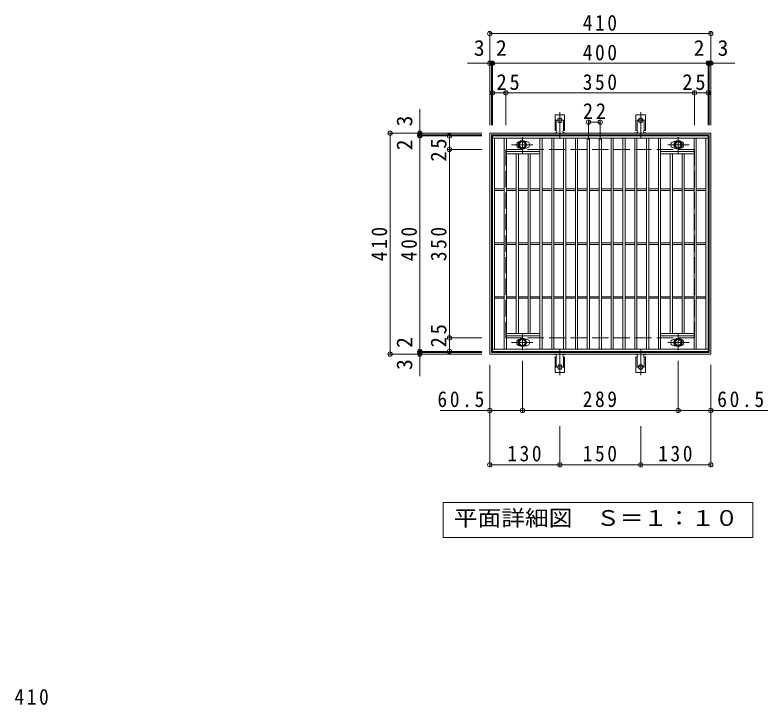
# Model space of a CAD drawing. Units: millimetres at full size, sheet at 1:10. Extents: x -1211 to 1704, y -1378 to 1294.
# Drawn here: x -1089 to 308, y 13 to 1294 of the extents above; entities that cross this region are included whole.
import ezdxf
from ezdxf.enums import TextEntityAlignment as Align

# ---------------------------------------------------------------- set-up
doc = ezdxf.new("R2010")
doc.units = ezdxf.units.MM
doc.header["$LTSCALE"] = 10
doc.header["$PDMODE"] = 32
doc.header["$PDSIZE"] = 8
for name, pattern in [('CHAIN1', [8, 5, -1, 1, -1]), ('CHAIN2', [12, 9, -1, 1, -1]), ('DASHED2', [3, 2, -1]), ('DASHED3', [4, 3, -1])]:
    doc.linetypes.add(name, pattern=pattern)
for name, color, linetype, lineweight in [('C-1', 2, 'Continuous', 9), ('C-2', 3, 'Continuous', 9), ('C-4', 7, 'Continuous', 9), ('C-5', 2, 'Continuous', 9), ('C-8', 4, 'Continuous', 9), ('C-A', 3, 'Continuous', 9), ('D-4', 7, 'Continuous', 9)]:
    doc.layers.add(name, color=color, linetype=linetype, lineweight=lineweight)
doc.styles.add('ＭＳ ゴシック', font='')
doc.styles.get('ＭＳ ゴシック').set_extended_font_data('MS Gothic')

msp = doc.modelspace()

# ---------------------------------------------------------------- linework, layer by layer
at = {"layer": 'C-1'}
for points in [[(-207.89, 664.23), (-207.89, 1074.23), (202.11, 1074.23), (202.11, 664.23)], [(-204.9, 667.23), (-204.9, 1071.23), (199.11, 1071.23), (199.11, 667.23)]]:
    msp.add_lwpolyline(points, close=True, dxfattribs=at)
at = {"layer": 'C-1', "linetype": 'DASHED3'}
msp.add_lwpolyline([(-177.89, 694.23), (-177.89, 1044.23), (172.11, 1044.23), (172.11, 694.23)], close=True, dxfattribs=at)
at = {"layer": 'C-2'}
for p, q in [((-202.89, 1065.23), (197.11, 1065.23)), ((-198.9, 673.23), (-198.9, 1065.23)), ((-180.89, 673.23), (-180.89, 1065.23)), ((-176.89, 673.23), (-176.89, 1065.23)), ((-114.89, 673.23), (-114.89, 1065.23)), ((-110.89, 673.23), (-110.89, 1065.23)), ((-92.89, 673.23), (-92.89, 1065.23)), ((-88.89, 673.23), (-88.89, 1065.23)), ((-70.89, 673.23), (-70.89, 1065.23)), ((-66.89, 673.23), (-66.89, 1065.23)), ((-48.89, 673.23), (-48.89, 1065.23)), ((-44.89, 673.23), (-44.89, 1065.23)), ((-26.89, 673.23), (-26.89, 1065.23)), ((-22.89, 673.23), (-22.89, 1065.23)), ((-4.89, 673.23), (-4.89, 1065.23)), ((-0.89, 673.23), (-0.89, 1065.23)), ((17.11, 673.23), (17.11, 1065.23)), ((21.11, 673.23), (21.11, 1065.23)), ((39.11, 673.23), (39.11, 1065.23)), ((43.11, 673.23), (43.11, 1065.23)), ((61.11, 673.23), (61.11, 1065.23)), ((65.11, 673.23), (65.11, 1065.23)), ((83.11, 673.23), (83.11, 1065.23)), ((87.11, 673.23), (87.11, 1065.23)), ((105.11, 673.23), (105.11, 1065.23)), ((109.11, 673.23), (109.11, 1065.23)), ((171.1, 673.23), (171.1, 1065.23)), ((175.11, 673.23), (175.11, 1065.23)), ((193.11, 673.23), (193.11, 1065.23)), ((-142.49, 1058.73), (-139.89, 1058.73)), ((136.7, 1058.73), (134.1, 1058.73)), ((-176.89, 1040.23), (-114.89, 1040.23)), ((-176.89, 1036.23), (-114.89, 1036.23)), ((-158.89, 702.23), (-158.89, 1036.23)), ((-154.89, 702.23), (-154.89, 1036.23)), ((-142.49, 1046.73), (-139.89, 1046.73)), ((-136.89, 702.23), (-136.89, 1036.23)), ((-132.89, 702.23), (-132.89, 1036.23)), ((171.1, 1040.23), (109.1, 1040.23)), ((171.1, 1036.23), (109.1, 1036.23)), ((127.11, 702.23), (127.11, 1036.23)), ((131.11, 702.23), (131.11, 1036.23)), ((136.7, 1046.73), (134.1, 1046.73)), ((149.11, 702.23), (149.11, 1036.23)), ((153.11, 702.23), (153.11, 1036.23)), ((-198.9, 970.73), (-180.89, 970.73)), ((-198.9, 967.73), (-180.89, 967.73)), ((-176.89, 970.73), (-158.89, 970.73)), ((-176.89, 967.73), (-158.89, 967.73)), ((-154.89, 970.73), (-136.89, 970.73)), ((-154.89, 967.73), (-136.89, 967.73)), ((-132.89, 970.73), (-114.89, 970.73)), ((-132.89, 967.73), (-114.89, 967.73)), ((-110.89, 970.73), (-92.89, 970.73)), ((-110.89, 967.73), (-92.89, 967.73)), ((-88.89, 970.73), (-70.89, 970.73)), ((-88.89, 967.73), (-70.89, 967.73)), ((-66.89, 970.73), (-48.89, 970.73)), ((-66.89, 967.73), (-48.89, 967.73)), ((-44.89, 970.73), (-26.89, 970.73)), ((-44.89, 967.73), (-26.89, 967.73)), ((-22.89, 970.73), (-4.89, 970.73)), ((-22.89, 967.73), (-4.89, 967.73)), ((-0.89, 970.73), (17.11, 970.73)), ((-0.89, 967.73), (17.11, 967.73)), ((21.11, 970.73), (39.11, 970.73)), ((21.11, 967.73), (39.11, 967.73)), ((43.11, 970.73), (61.11, 970.73)), ((43.11, 967.73), (61.11, 967.73)), ((65.11, 970.73), (83.11, 970.73)), ((65.11, 967.73), (83.11, 967.73)), ((87.11, 970.73), (105.11, 970.73)), ((87.11, 967.73), (105.11, 967.73)), ((109.11, 970.73), (127.11, 970.73)), ((109.11, 967.73), (127.11, 967.73)), ((131.11, 970.73), (149.11, 970.73)), ((131.11, 967.73), (149.11, 967.73)), ((153.11, 970.73), (171.1, 970.73)), ((153.11, 967.73), (171.1, 967.73)), ((175.11, 970.73), (193.11, 970.73)), ((175.11, 967.73), (193.11, 967.73)), ((-198.9, 870.73), (-180.89, 870.73)), ((-198.9, 867.73), (-180.89, 867.73)), ((-176.89, 870.73), (-158.89, 870.73)), ((-176.89, 867.73), (-158.89, 867.73)), ((-154.89, 870.73), (-136.89, 870.73)), ((-154.89, 867.73), (-136.89, 867.73)), ((-132.89, 870.73), (-114.89, 870.73)), ((-132.89, 867.73), (-114.89, 867.73)), ((-110.89, 870.73), (-92.89, 870.73)), ((-110.89, 867.73), (-92.89, 867.73)), ((-88.89, 870.73), (-70.89, 870.73)), ((-88.89, 867.73), (-70.89, 867.73)), ((-66.89, 870.73), (-48.89, 870.73)), ((-66.89, 867.73), (-48.89, 867.73)), ((-44.89, 870.73), (-26.89, 870.73)), ((-44.89, 867.73), (-26.89, 867.73)), ((-22.89, 870.73), (-4.89, 870.73)), ((-22.89, 867.73), (-4.89, 867.73)), ((-0.89, 870.73), (17.11, 870.73)), ((-0.89, 867.73), (17.11, 867.73)), ((21.11, 870.73), (39.11, 870.73)), ((21.11, 867.73), (39.11, 867.73)), ((43.11, 870.73), (61.11, 870.73)), ((43.11, 867.73), (61.11, 867.73)), ((65.11, 870.73), (83.11, 870.73)), ((65.11, 867.73), (83.11, 867.73)), ((87.11, 870.73), (105.11, 870.73)), ((87.11, 867.73), (105.11, 867.73)), ((109.11, 870.73), (127.11, 870.73)), ((109.11, 867.73), (127.11, 867.73)), ((131.11, 870.73), (149.11, 870.73)), ((131.11, 867.73), (149.11, 867.73)), ((153.11, 870.73), (171.1, 870.73)), ((153.11, 867.73), (171.1, 867.73)), ((175.11, 870.73), (193.11, 870.73)), ((175.11, 867.73), (193.11, 867.73)), ((-198.9, 770.73), (-180.89, 770.73)), ((-176.89, 770.73), (-158.89, 770.73)), ((-154.89, 770.73), (-136.89, 770.73)), ((-132.89, 770.73), (-114.89, 770.73)), ((-110.89, 770.73), (-92.89, 770.73)), ((-88.89, 770.73), (-70.89, 770.73)), ((-66.89, 770.73), (-48.89, 770.73)), ((-44.89, 770.73), (-26.89, 770.73)), ((-22.89, 770.73), (-4.89, 770.73)), ((-0.89, 770.73), (17.11, 770.73)), ((21.11, 770.73), (39.11, 770.73)), ((43.11, 770.73), (61.11, 770.73)), ((65.11, 770.73), (83.11, 770.73)), ((87.11, 770.73), (105.11, 770.73)), ((109.11, 770.73), (127.11, 770.73)), ((131.11, 770.73), (149.11, 770.73)), ((153.11, 770.73), (171.1, 770.73)), ((175.11, 770.73), (193.11, 770.73)), ((-198.9, 767.73), (-180.89, 767.73)), ((-176.89, 767.73), (-158.89, 767.73)), ((-154.89, 767.73), (-136.89, 767.73)), ((-132.89, 767.73), (-114.89, 767.73)), ((-110.89, 767.73), (-92.89, 767.73)), ((-88.89, 767.73), (-70.89, 767.73)), ((-66.89, 767.73), (-48.89, 767.73)), ((-44.89, 767.73), (-26.89, 767.73)), ((-22.89, 767.73), (-4.89, 767.73)), ((-0.89, 767.73), (17.11, 767.73)), ((21.11, 767.73), (39.11, 767.73)), ((43.11, 767.73), (61.11, 767.73)), ((65.11, 767.73), (83.11, 767.73)), ((87.11, 767.73), (105.11, 767.73)), ((109.11, 767.73), (127.11, 767.73)), ((131.11, 767.73), (149.11, 767.73)), ((153.11, 767.73), (171.1, 767.73)), ((175.11, 767.73), (193.11, 767.73)), ((-176.89, 702.23), (-114.89, 702.23)), ((171.1, 702.23), (109.1, 702.23)), ((-176.89, 698.23), (-114.89, 698.23)), ((-142.49, 691.73), (-139.89, 691.73)), ((171.1, 698.23), (109.1, 698.23)), ((136.7, 691.73), (134.1, 691.73)), ((197.11, 673.23), (-202.89, 673.23)), ((-142.49, 679.73), (-139.89, 679.73)), ((136.7, 679.73), (134.1, 679.73))]:
    msp.add_line(p, q, dxfattribs=at)
msp.add_lwpolyline([(-202.89, 669.23), (-202.89, 1069.23), (197.11, 1069.23), (197.11, 669.23)], close=True, dxfattribs=at)
for centre, start, end in [((-151.89, 1052.73), 94.04721, 265.95279), ((-139.89, 1052.73), 269.99995, 90), ((134.1, 1052.73), 90, 270.00005), ((146.11, 1052.73), 274.05209, 85.94791), ((-151.89, 685.73), 94.04721, 265.95279), ((-139.89, 685.73), 270, 90.00005), ((134.1, 685.73), 89.99995, 270), ((146.11, 685.73), 274.05209, 85.94791)]:
    msp.add_arc(centre, 6, start, end, dxfattribs=at)
at = {"layer": 'C-4'}
for p, q in [((-207.89, 1089.23), (-207.89, 1262.23)), ((-207.89, 1259.23), (202.11, 1259.23)), ((202.11, 1089.23), (202.11, 1262.23)), ((-249.21, 1204.23), (246.86, 1204.23)), ((-204.89, 1089.23), (-204.89, 1207.23)), ((-202.9, 1089.23), (-202.9, 1207.23)), ((197.11, 1089.23), (197.11, 1207.23)), ((199.11, 1089.23), (199.11, 1207.23)), ((-202.9, 1149.23), (197.1, 1149.23)), ((-177.9, 1089.23), (-177.9, 1152.23)), ((172.11, 1089.23), (172.11, 1152.23)), ((-337.89, 622.91), (-337.89, 1118.98)), ((-24.89, 1097.86), (-24.89, 1061.85)), ((-24.89, 1094.86), (-2.89, 1094.86)), ((-2.89, 1097.86), (-2.89, 1061.85)), ((-222.89, 1074.23), (-395.89, 1074.23)), ((-392.89, 664.23), (-392.89, 1074.23)), ((-222.89, 1071.23), (-340.89, 1071.23)), ((-222.89, 1069.23), (-340.89, 1069.23)), ((-282.89, 669.23), (-282.89, 1069.23)), ((-222.89, 1044.23), (-285.89, 1044.23)), ((-222.89, 694.23), (-285.89, 694.23)), ((-222.89, 664.23), (-395.89, 664.23)), ((-222.89, 669.23), (-340.89, 669.23)), ((-222.89, 667.23), (-340.89, 667.23)), ((-207.89, 455.54), (-207.89, 644.23)), ((-147.39, 556.45), (-147.39, 651.35)), ((141.61, 556.45), (141.61, 651.35)), ((202.11, 455.54), (202.11, 644.23)), ((-207.89, 559.45), (-299.81, 559.45)), ((-207.89, 559.45), (-147.39, 559.45)), ((-147.39, 559.45), (141.61, 559.45)), ((141.61, 559.45), (202.11, 559.45)), ((202.11, 559.45), (308.26, 559.45)), ((-77.89, 455.54), (-77.89, 530.47)), ((72.11, 455.54), (72.11, 530.47)), ((-207.89, 458.54), (-77.89, 458.54)), ((-77.89, 458.54), (72.11, 458.54)), ((72.11, 458.54), (202.11, 458.54))]:
    msp.add_line(p, q, dxfattribs=at)
for p in [(-207.89, 1259.23), (202.11, 1259.23), (-207.89, 1204.23), (-204.89, 1204.23), (-202.9, 1204.23), (197.11, 1204.23), (199.11, 1204.23), (202.11, 1204.23), (-202.9, 1149.23), (-177.9, 1149.23), (172.11, 1149.23), (197.1, 1149.23), (-24.89, 1094.86), (-2.89, 1094.86), (-392.89, 1074.23), (-337.89, 1074.23), (-337.89, 1071.23), (-337.89, 1069.23), (-282.89, 1069.23), (-282.89, 1044.23), (-282.89, 694.23), (-337.89, 669.23), (-337.89, 667.23), (-282.89, 669.23), (-392.89, 664.23), (-337.89, 664.23), (-207.89, 559.45), (-147.39, 559.45), (141.61, 559.45), (202.11, 559.45), (-207.89, 458.54), (-77.89, 458.54), (72.11, 458.54), (202.11, 458.54)]:
    msp.add_point(p, dxfattribs=at)
at = {"layer": 'C-5', "color": 7}
msp.add_lwpolyline([(-294.57, 323.92), (-294.57, 388.92), (280.43, 388.92), (280.43, 323.92)], close=True, dxfattribs=at)
at = {"layer": 'C-8', "linetype": 'CHAIN1'}
for p, q in [((-147.39, 1036.76), (-147.39, 1067.11)), ((141.61, 1036.76), (141.61, 1067.11)), ((-167.86, 1052.73), (-128.17, 1052.73)), ((162.08, 1052.73), (122.38, 1052.73)), ((-147.39, 701.7), (-147.39, 671.35)), ((141.61, 701.7), (141.61, 671.35)), ((-167.86, 685.73), (-128.17, 685.73)), ((162.08, 685.73), (122.38, 685.73))]:
    msp.add_line(p, q, dxfattribs=at)
at = {"layer": 'C-8'}
for p, q in [((-147.39, 1060.24), (-153.9, 1056.48)), ((-153.9, 1056.48), (-153.9, 1048.98)), ((-153.9, 1048.98), (-147.39, 1045.22)), ((-140.9, 1056.48), (-147.39, 1060.24)), ((-147.39, 1045.22), (-140.9, 1048.98)), ((-140.9, 1048.98), (-140.9, 1056.48)), ((-153.9, 689.48), (-147.39, 693.24)), ((-153.9, 681.98), (-153.9, 689.48)), ((-147.39, 693.24), (-140.9, 689.48)), ((-140.9, 689.48), (-140.9, 681.98)), ((-147.39, 678.23), (-153.9, 681.98)), ((-140.9, 681.98), (-147.39, 678.23))]:
    msp.add_line(p, q, dxfattribs=at)
for points in [[(135.11, 1048.98), (135.11, 1056.48), (141.61, 1060.24), (148.11, 1056.48), (148.11, 1048.98), (141.61, 1045.22)], [(135.11, 689.48), (135.11, 681.98), (141.61, 678.23), (148.11, 681.98), (148.11, 689.48), (141.61, 693.24)]]:
    msp.add_lwpolyline(points, close=True, dxfattribs=at)
for centre, radius in [((-147.39, 1052.73), 7.75), ((-147.39, 1052.73), 6.5), ((-147.39, 1052.73), 5.5), ((141.61, 1052.73), 7.75), ((141.61, 1052.73), 6.5), ((141.61, 1052.73), 5.5), ((-147.39, 685.73), 7.75), ((-147.39, 685.73), 6.5), ((-147.39, 685.73), 5.5), ((141.61, 685.73), 7.75), ((141.61, 685.73), 6.5), ((141.61, 685.73), 5.5)]:
    msp.add_circle(centre, radius, dxfattribs=at)
at = {"layer": 'C-A'}
for p, q in [((-86.64, 1079.23), (-86.64, 1108.23)), ((-69.14, 1108.23), (-86.64, 1108.23)), ((-69.14, 1079.23), (-69.14, 1108.23)), ((63.36, 1079.23), (63.36, 1108.23)), ((63.36, 1108.23), (80.86, 1108.23)), ((80.86, 1079.23), (80.86, 1108.23)), ((-86.64, 1079.23), (-85.39, 1079.23)), ((-69.14, 1079.23), (-70.39, 1079.23)), ((63.36, 1079.23), (64.61, 1079.23)), ((80.86, 1079.23), (79.61, 1079.23)), ((-85.89, 1075.23), (-85.39, 1075.23)), ((-70.4, 1075.23), (-69.89, 1075.23)), ((64.61, 1075.23), (64.1, 1075.23)), ((80.11, 1075.23), (79.61, 1075.23)), ((-86.64, 659.23), (-85.39, 659.23)), ((-86.64, 659.23), (-86.64, 630.23)), ((-85.89, 663.23), (-85.39, 663.23)), ((-70.4, 663.23), (-69.89, 663.23)), ((-69.14, 659.23), (-70.39, 659.23)), ((-69.14, 659.23), (-69.14, 630.23)), ((63.36, 659.23), (64.61, 659.23)), ((63.36, 659.23), (63.36, 630.23)), ((64.61, 663.23), (64.1, 663.23)), ((80.11, 663.23), (79.61, 663.23)), ((80.86, 659.23), (79.61, 659.23)), ((80.86, 659.23), (80.86, 630.23)), ((-69.14, 630.23), (-86.64, 630.23)), ((63.36, 630.23), (80.86, 630.23))]:
    msp.add_line(p, q, dxfattribs=at)
at = {"layer": 'C-A', "linetype": 'DASHED2'}
for p, q in [((-84.64, 1079.09), (-84.64, 1108.23)), ((-71.14, 1079.09), (-71.14, 1108.23)), ((65.36, 1079.09), (65.36, 1108.23)), ((78.86, 1079.09), (78.86, 1108.23)), ((-84.64, 659.38), (-84.64, 630.23)), ((-71.14, 659.38), (-71.14, 630.23)), ((65.36, 659.38), (65.36, 630.23)), ((78.86, 659.38), (78.86, 630.23))]:
    msp.add_line(p, q, dxfattribs=at)
at = {"layer": 'C-A', "color": 7, "linetype": 'CHAIN2'}
for p, q in [((-77.89, 1065.76), (-77.89, 1113.16)), ((72.11, 1065.76), (72.11, 1113.16)), ((-83.67, 1098.23), (-72.12, 1098.23)), ((77.88, 1098.23), (66.33, 1098.23)), ((-77.89, 672.7), (-77.89, 625.3)), ((72.11, 672.7), (72.11, 625.3)), ((-83.67, 640.23), (-72.12, 640.23)), ((77.88, 640.23), (66.33, 640.23))]:
    msp.add_line(p, q, dxfattribs=at)
at = {"layer": 'C-A'}
for centre in [(-77.89, 1098.23), (72.11, 1098.23), (-77.89, 640.23), (72.11, 640.23)]:
    msp.add_circle(centre, 4.25, dxfattribs=at)
for centre, start, end in [((-85.39, 1077.23), 270, 90), ((-70.39, 1077.23), 90, 269.8667), ((64.61, 1077.23), 270.1333, 90), ((79.61, 1077.23), 90, 270), ((-85.89, 1073.23), 90.27596, 150.00047), ((-69.89, 1073.23), 29.99927, 89.75836), ((64.11, 1073.23), 90.24164, 150.00073), ((80.11, 1073.23), 29.99953, 89.72404), ((-85.89, 665.23), 209.99953, 269.72404), ((-85.39, 661.23), 270, 90), ((-70.39, 661.23), 90.1333, 270), ((-69.89, 665.23), 270.24164, 330.00073), ((64.11, 665.23), 209.99927, 269.75836), ((64.61, 661.23), 270, 89.8667), ((79.61, 661.23), 90, 270), ((80.11, 665.23), 270.27596, 330.00047)]:
    msp.add_arc(centre, 2, start, end, dxfattribs=at)

# ---------------------------------------------------------------- texts
at = {"layer": 'C-4', "color": 2, "style": 'ＭＳ ゴシック'}
for s, p in [('3', (-237.41, 1209.23)), ('2', (-196.32, 1209.23)), ('2', (170.54, 1209.23)), ('3', (214.87, 1209.23))]:
    msp.add_text(s, height=29.33, dxfattribs=at).set_placement(p, align=Align.BOTTOM_LEFT)
for s, p in [('3', (-342.89, 1087)), ('2', (-342.89, 1042.66)), ('2', (-342.89, 675.8)), ('3', (-342.89, 634.71))]:
    msp.add_text(s, height=29.33, rotation=90, dxfattribs=at).set_placement(p, align=Align.BOTTOM_LEFT)
at = {"layer": 'C-4', "color": 2, "char_height": 29.33, "attachment_point": 7, "style": 'ＭＳ ゴシック'}
for s, insert in [('\\T1.27;\\W0.9;410', (-35.39, 1264.23)), ('\\T1.27;\\W0.9;400', (-35.39, 1209.23)), ('\\T1.27;\\W0.95;25', (-195.43, 1154.23)), ('\\T1.27;\\W0.9;350', (-35.39, 1154.23)), ('\\T1.27;\\W0.95;25', (149.43, 1154.23)), ('\\T1.27;\\W0.95;22', (-35.14, 1100.86)), ('\\T1.28;\\W0.9;60.5', (-304.99, 565.45)), ('\\T1.27;\\W0.9;289', (-35.39, 565.45)), ('\\T1.28;\\W0.9;60.5', (214.19, 565.45)), ('\\T1.27;\\W0.9;130', (-175.39, 464.54)), ('\\T1.27;\\W0.9;150', (-35.39, 464.54)), ('\\T1.27;\\W0.9;130', (104.61, 464.54))]:
    msp.add_mtext(s, dxfattribs=dict(at, insert=insert))
at = {"layer": 'C-4', "color": 2, "char_height": 29.33, "attachment_point": 7, "rotation": 90, "style": 'ＭＳ ゴシック'}
for s, insert in [('\\T1.27;\\W0.95;25', (-287.89, 1021.55)), ('\\T1.27;\\W0.9;410', (-397.89, 836.73)), ('\\T1.27;\\W0.9;400', (-342.89, 836.73)), ('\\T1.27;\\W0.9;350', (-287.89, 836.73)), ('\\T1.27;\\W0.95;25', (-287.89, 676.69))]:
    msp.add_mtext(s, dxfattribs=dict(at, insert=insert))
at = {"layer": 'C-5', "style": 'ＭＳ ゴシック', "width": 1.1}
msp.add_text('平面詳細図\u3000Ｓ＝１：１０', height=29.33, dxfattribs=at).set_placement((-274.57, 336.42), align=Align.BOTTOM_LEFT)
at = {"layer": 'D-4', "color": 2, "insert": (-1089.86, 12.73), "char_height": 29.33, "attachment_point": 7, "style": 'ＭＳ ゴシック'}
msp.add_mtext('\\T1.27;\\W0.9;410', dxfattribs=at)

doc.saveas('drawing.dxf')
